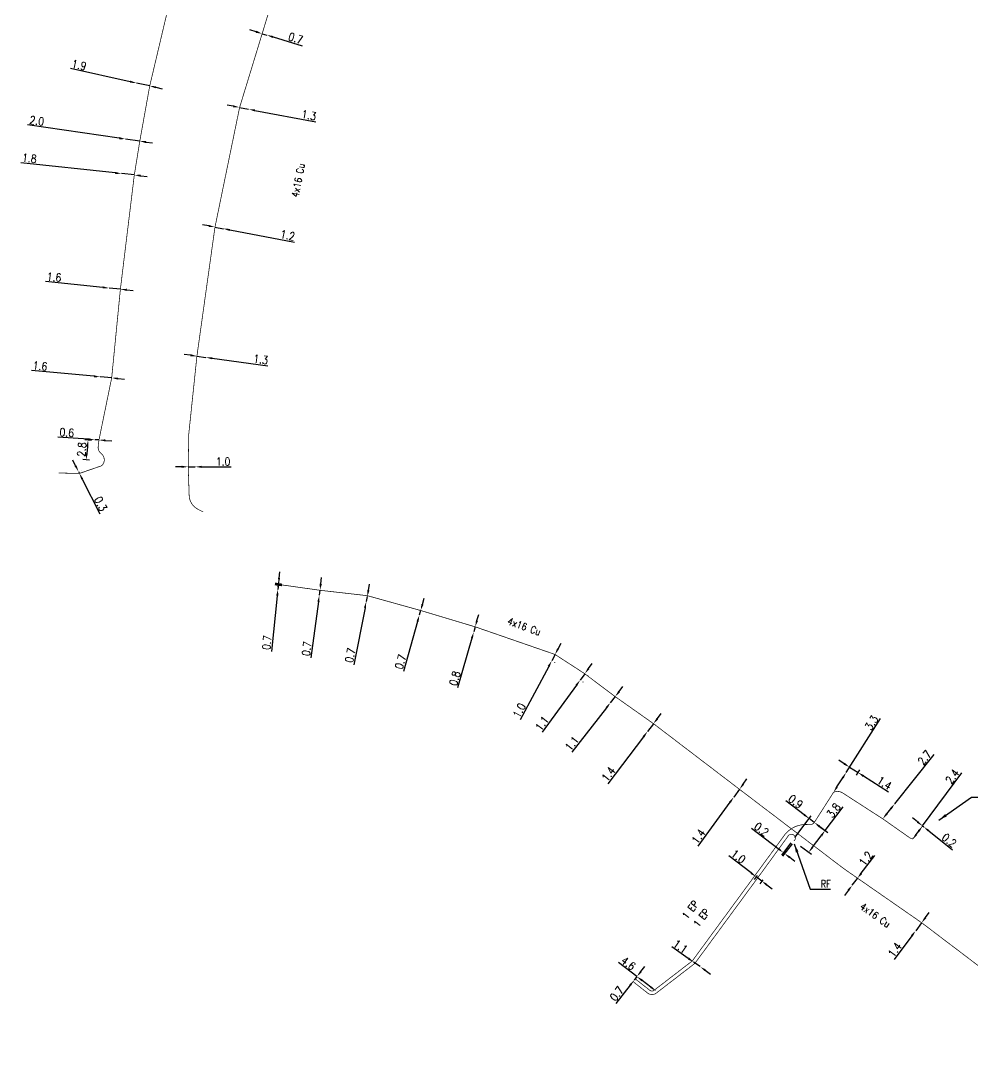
# Model space of a CAD drawing. Header units: millimetres. Extents: x 185011 to 185897, y 128253 to 129000.
# Drawn here: x 185219.3 to 185353, y 128275.5 to 128422.5 of the extents above; entities that cross this region are included whole.
import ezdxf
from ezdxf.enums import TextEntityAlignment as Align

# ---------------------------------------------------------------- set-up
doc = ezdxf.new("R2010")
doc.units = ezdxf.units.MM
doc.header["$PDMODE"] = 34
doc.linetypes.add('E_ST_AL', pattern=[2000, 1000, 1000])
doc.linetypes.add('E_ST_CU', pattern=[2000, 1000, 1000])
doc.layers.get('0').update_dxf_attribs({"linetype": 'CONTINUOUS'})
doc.layers.get('DEFPOINTS').update_dxf_attribs({"linetype": 'CONTINUOUS'})
doc.layers.add('E_100', color=3, linetype='CONTINUOUS')
doc.layers.add('E_300', color=7, linetype='CONTINUOUS')
doc.styles.get("Standard").update_dxf_attribs({"font": 'romans.shx', "width": 0.85})
doc.dimstyles.get("Standard").update_dxf_attribs({"dimtxt": 1.5, "dimasz": 1.2, "dimexe": 0.625, "dimexo": 0.625, "dimgap": 0.25, "dimtad": 1, "dimdec": 1, "dimzin": 0, "dimdsep": 46, "dimtxsty": 'Standard', "dimcen": -0.5, "dimadec": 0, "dimazin": 0, "dimtfac": 1, "dimtdec": 1, "dimtmove": 0, "dimatfit": 3, "dimfxl": 0, "dimtolj": 1, "dimtzin": 0, "dimarcsym": 0})

# ---------------------------------------------------------------- blocks, each defined once
blk = doc.blocks.new('*D0')
at = {"layer": 'DEFPOINTS', "color": 0, "linetype": 'Continuous', "transparency": 16777216}
for p in [(185313.85, 128290.25), (185314.75, 128289.62), (185314.75, 128289.62)]:
    blk.add_point(p, dxfattribs=at)
at = {"layer": 'E_100', "color": 0, "linetype": 'Continuous', "lineweight": -2, "transparency": 16777216}
for p, q in [((185313.11, 128290.77), (185310.77, 128292.42)), ((185314.75, 128289.62), (185313.85, 128290.25)), ((185315.49, 128289.1), (185316.22, 128288.58))]:
    blk.add_line(p, q, dxfattribs=at)
at = {"layer": 'E_100', "color": 0, "linetype": 'Continuous', "transparency": 16777216}
for points in [[(185313.2, 128290.89), (185313.03, 128290.64), (185313.85, 128290.25)], [(185315.57, 128289.22), (185315.4, 128288.98), (185314.75, 128289.62)]]:
    blk.add_solid(points, dxfattribs=at)
at = {"layer": 'E_100', "color": 0, "linetype": 'Continuous', "transparency": 16777216, "insert": (185312, 128292.46), "char_height": 1.125, "attachment_point": 5, "rotation": 324.8928}
blk.add_mtext('\\A1;1.1', dxfattribs=at)
blk = doc.blocks.new('*D1')
at = {"layer": 'DEFPOINTS', "color": 0, "linetype": 'Continuous', "transparency": 16777216}
for p in [(185305.89, 128288.22), (185305.89, 128288.22), (185308.58, 128286.19)]:
    blk.add_point(p, dxfattribs=at)
at = {"layer": 'E_100', "color": 0, "linetype": 'Continuous', "lineweight": -2, "transparency": 16777216}
for p, q in [((185305.89, 128288.22), (185303.28, 128290.2)), ((185307.86, 128286.73), (185306.61, 128287.68))]:
    blk.add_line(p, q, dxfattribs=at)
at = {"layer": 'E_100', "color": 0, "linetype": 'Continuous', "transparency": 16777216}
for points in [[(185306.7, 128287.8), (185306.52, 128287.56), (185305.89, 128288.22)], [(185307.95, 128286.85), (185307.77, 128286.61), (185308.58, 128286.19)]]:
    blk.add_solid(points, dxfattribs=at)
at = {"layer": 'E_100', "color": 0, "linetype": 'Continuous', "transparency": 16777216, "insert": (185304.68, 128290.08), "char_height": 1.125, "attachment_point": 5, "rotation": 322.8595}
blk.add_mtext('\\A1;4.6', dxfattribs=at)
blk = doc.blocks.new('*D2')
at = {"layer": 'DEFPOINTS', "color": 0, "linetype": 'Continuous', "transparency": 16777216}
for p in [(185305.49, 128287.71), (185305.89, 128288.22), (185305.89, 128288.22)]:
    blk.add_point(p, dxfattribs=at)
at = {"layer": 'E_100', "color": 0, "linetype": 'Continuous', "lineweight": -2, "transparency": 16777216}
for p, q in [((185306.45, 128288.93), (185307, 128289.64)), ((185305.89, 128288.22), (185305.49, 128287.71)), ((185304.93, 128287), (185302.91, 128284.42))]:
    blk.add_line(p, q, dxfattribs=at)
at = {"layer": 'E_100', "color": 0, "linetype": 'Continuous', "transparency": 16777216}
for points in [[(185306.33, 128289.02), (185306.56, 128288.84), (185305.89, 128288.22)], [(185304.82, 128287.1), (185305.05, 128286.91), (185305.49, 128287.71)]]:
    blk.add_solid(points, dxfattribs=at)
at = {"layer": 'E_100', "color": 0, "linetype": 'Continuous', "transparency": 16777216, "insert": (185303.05, 128285.82), "char_height": 1.125, "attachment_point": 5, "rotation": 51.8747}
blk.add_mtext('\\A1;0.7', dxfattribs=at)
blk = doc.blocks.new('*D3')
at = {"layer": 'DEFPOINTS', "color": 0, "linetype": 'Continuous', "transparency": 16777216}
for p in [(185323.06, 128302.81), (185323.86, 128302.21), (185323.44, 128301.65)]:
    blk.add_point(p, dxfattribs=at)
at = {"layer": 'E_100', "color": 0, "linetype": 'Continuous', "lineweight": -2, "transparency": 16777216}
for p, q in [((185321.92, 128302.79), (185318.8, 128305.17)), ((185322.78, 128302.44), (185322.36, 128301.88)), ((185323.44, 128301.65), (185322.64, 128302.25)), ((185323.58, 128301.83), (185323.15, 128301.27)), ((185324.15, 128301.1), (185324.87, 128300.56))]:
    blk.add_line(p, q, dxfattribs=at)
at = {"layer": 'E_100', "color": 0, "linetype": 'Continuous', "transparency": 16777216}
for points in [[(185322.01, 128302.91), (185321.83, 128302.67), (185322.64, 128302.25)], [(185324.24, 128301.22), (185324.06, 128300.98), (185323.44, 128301.65)]]:
    blk.add_solid(points, dxfattribs=at)
at = {"layer": 'E_100', "color": 0, "linetype": 'Continuous', "transparency": 16777216, "insert": (185320.14, 128305.09), "char_height": 1.125, "attachment_point": 5, "rotation": 322.7976}
blk.add_mtext('\\A1;1.0', dxfattribs=at)
blk = doc.blocks.new('*D4')
at = {"layer": 'DEFPOINTS', "color": 0, "linetype": 'Continuous', "transparency": 16777216}
for p in [(185346.02, 128309.39), (185346.18, 128309.27), (185346.18, 128309.27)]:
    blk.add_point(p, dxfattribs=at)
at = {"layer": 'E_100', "color": 0, "linetype": 'Continuous', "lineweight": -2, "transparency": 16777216}
for p, q in [((185345.32, 128309.95), (185344.61, 128310.51)), ((185346.02, 128309.39), (185346.18, 128309.27)), ((185346.88, 128308.71), (185350.23, 128306.05))]:
    blk.add_line(p, q, dxfattribs=at)
at = {"layer": 'E_100', "color": 0, "linetype": 'Continuous', "transparency": 16777216}
for points in [[(185345.41, 128310.07), (185345.22, 128309.84), (185346.02, 128309.39)], [(185346.97, 128308.82), (185346.79, 128308.59), (185346.18, 128309.27)]]:
    blk.add_solid(points, dxfattribs=at)
at = {"layer": 'E_100', "color": 0, "linetype": 'Continuous', "transparency": 16777216, "insert": (185349.76, 128307.37), "char_height": 1.125, "attachment_point": 5, "rotation": 321.4862}
blk.add_mtext('\\A1;0.2', dxfattribs=at)
blk = doc.blocks.new('*D5')
at = {"layer": 'DEFPOINTS', "color": 0, "linetype": 'Continuous', "transparency": 16777216}
for p in [(185346.02, 128309.39), (185346.02, 128309.39), (185344.6, 128307.46)]:
    blk.add_point(p, dxfattribs=at)
at = {"layer": 'E_100', "color": 0, "linetype": 'Continuous', "lineweight": -2, "transparency": 16777216}
for p, q in [((185346.02, 128309.39), (185351.52, 128316.86)), ((185345.64, 128309.67), (185345.64, 128309.67)), ((185344.22, 128307.74), (185344.22, 128307.74)), ((185345.13, 128308.19), (185345.48, 128308.67))]:
    blk.add_line(p, q, dxfattribs=at)
at = {"layer": 'E_100', "color": 0, "linetype": 'Continuous', "transparency": 16777216}
for points in [[(185345.36, 128308.76), (185345.6, 128308.58), (185346.02, 128309.39)], [(185345.01, 128308.28), (185345.25, 128308.1), (185344.59, 128307.46)]]:
    blk.add_solid(points, dxfattribs=at)
at = {"layer": 'E_100', "color": 0, "linetype": 'Continuous', "transparency": 16777216, "insert": (185350.2, 128316.33), "char_height": 1.125, "attachment_point": 5, "rotation": 53.6146}
blk.add_mtext('\\A1;2.4', dxfattribs=at)
blk = doc.blocks.new('*D6')
at = {"layer": 'DEFPOINTS', "color": 0, "linetype": 'Continuous', "transparency": 16777216}
for p in [(185342.11, 128312.5), (185342.11, 128312.5), (185340.43, 128310.39)]:
    blk.add_point(p, dxfattribs=at)
at = {"layer": 'E_100', "color": 0, "linetype": 'Continuous', "lineweight": -2, "transparency": 16777216}
for p, q in [((185342.11, 128312.5), (185347.64, 128319.45)), ((185340.99, 128311.09), (185341.55, 128311.8))]:
    blk.add_line(p, q, dxfattribs=at)
at = {"layer": 'E_100', "color": 0, "linetype": 'Continuous', "transparency": 16777216}
for points in [[(185341.43, 128311.89), (185341.67, 128311.7), (185342.11, 128312.5)], [(185340.87, 128311.18), (185341.11, 128311), (185340.43, 128310.39)]]:
    blk.add_solid(points, dxfattribs=at)
at = {"layer": 'E_100', "color": 0, "linetype": 'Continuous', "transparency": 16777216, "insert": (185346.31, 128318.99), "char_height": 1.125, "attachment_point": 5, "rotation": 51.5061}
blk.add_mtext('\\A1;2.7', dxfattribs=at)
blk = doc.blocks.new('*D7')
at = {"layer": 'DEFPOINTS', "color": 0, "linetype": 'Continuous', "transparency": 16777216}
for p in [(185335.28, 128316.89), (185336.95, 128316.9), (185336.46, 128316.14)]:
    blk.add_point(p, dxfattribs=at)
at = {"layer": 'E_100', "color": 0, "linetype": 'Continuous', "lineweight": -2, "transparency": 16777216}
for p, q in [((185335.01, 128318.14), (185334.25, 128318.62)), ((185335.54, 128317.29), (185336.02, 128318.05)), ((185335.77, 128317.65), (185336.95, 128316.9)), ((185336.72, 128316.53), (185337.2, 128317.29)), ((185337.71, 128316.41), (185341.22, 128314.17))]:
    blk.add_line(p, q, dxfattribs=at)
at = {"layer": 'E_100', "color": 0, "linetype": 'Continuous', "transparency": 16777216}
for points in [[(185335.09, 128318.26), (185334.93, 128318.01), (185335.77, 128317.65)], [(185337.79, 128316.54), (185337.63, 128316.29), (185336.95, 128316.9)]]:
    blk.add_solid(points, dxfattribs=at)
at = {"layer": 'E_100', "color": 0, "linetype": 'Continuous', "transparency": 16777216, "insert": (185340.66, 128315.42), "char_height": 1.125, "attachment_point": 5, "rotation": 327.452}
blk.add_mtext('\\A1;1.4', dxfattribs=at)
blk = doc.blocks.new('*D8')
at = {"layer": 'DEFPOINTS', "color": 0, "linetype": 'Continuous', "transparency": 16777216}
for p in [(185335.28, 128316.89), (185335.28, 128316.89), (185333.51, 128314.11)]:
    blk.add_point(p, dxfattribs=at)
at = {"layer": 'E_100', "color": 0, "linetype": 'Continuous', "lineweight": -2, "transparency": 16777216}
for p, q in [((185335.28, 128316.89), (185340.13, 128324.48)), ((185333.99, 128314.87), (185334.8, 128316.13))]:
    blk.add_line(p, q, dxfattribs=at)
at = {"layer": 'E_100', "color": 0, "linetype": 'Continuous', "transparency": 16777216}
for points in [[(185334.67, 128316.21), (185334.93, 128316.05), (185335.28, 128316.89)], [(185333.87, 128314.95), (185334.12, 128314.79), (185333.51, 128314.11)]]:
    blk.add_solid(points, dxfattribs=at)
at = {"layer": 'E_100', "color": 0, "linetype": 'Continuous', "transparency": 16777216, "insert": (185338.86, 128323.88), "char_height": 1.125, "attachment_point": 5, "rotation": 57.452}
blk.add_mtext('\\A1;3.3', dxfattribs=at)
blk = doc.blocks.new('*D9')
at = {"layer": 'DEFPOINTS', "color": 0, "linetype": 'Continuous', "transparency": 16777216}
for p in [(185320.29, 128314.54), (185319.49, 128313.45), (185319.49, 128313.45)]:
    blk.add_point(p, dxfattribs=at)
at = {"layer": 'E_100', "color": 0, "linetype": 'Continuous', "lineweight": -2, "transparency": 16777216}
for p, q in [((185320.82, 128315.27), (185321.35, 128316)), ((185320.29, 128314.54), (185319.49, 128313.45)), ((185318.96, 128312.73), (185314.46, 128306.56))]:
    blk.add_line(p, q, dxfattribs=at)
at = {"layer": 'E_100', "color": 0, "linetype": 'Continuous', "transparency": 16777216}
for points in [[(185320.7, 128315.36), (185320.94, 128315.18), (185320.29, 128314.54)], [(185318.84, 128312.82), (185319.09, 128312.64), (185319.49, 128313.45)]]:
    blk.add_solid(points, dxfattribs=at)
at = {"layer": 'E_100', "color": 0, "linetype": 'Continuous', "transparency": 16777216, "insert": (185314.53, 128307.92), "char_height": 1.125, "attachment_point": 5, "rotation": 53.887}
blk.add_mtext('\\A1;1.4', dxfattribs=at)
blk = doc.blocks.new('*D10')
at = {"layer": 'DEFPOINTS', "color": 0, "linetype": 'Continuous', "transparency": 16777216}
for p in [(185307.36, 128322.65), (185307.36, 128322.65), (185308.21, 128323.76)]:
    blk.add_point(p, dxfattribs=at)
at = {"layer": 'E_100', "color": 0, "linetype": 'Continuous', "lineweight": -2, "transparency": 16777216}
for p, q in [((185308.76, 128324.48), (185309.3, 128325.19)), ((185308.21, 128323.76), (185307.36, 128322.65)), ((185306.82, 128321.93), (185301.78, 128315.3))]:
    blk.add_line(p, q, dxfattribs=at)
at = {"layer": 'E_100', "color": 0, "linetype": 'Continuous', "transparency": 16777216}
for points in [[(185308.64, 128324.57), (185308.88, 128324.38), (185308.21, 128323.76)], [(185306.7, 128322.02), (185306.94, 128321.84), (185307.36, 128322.65)]]:
    blk.add_solid(points, dxfattribs=at)
at = {"layer": 'E_100', "color": 0, "linetype": 'Continuous', "transparency": 16777216, "insert": (185301.87, 128316.67), "char_height": 1.125, "attachment_point": 5, "rotation": 52.7272}
blk.add_mtext('\\A1;1.4', dxfattribs=at)
blk = doc.blocks.new('*D11')
at = {"layer": 'DEFPOINTS', "color": 0, "linetype": 'Continuous', "transparency": 16777216}
for p in [(185302.83, 128327.56), (185302.15, 128326.7), (185302.15, 128326.7)]:
    blk.add_point(p, dxfattribs=at)
at = {"layer": 'E_100', "color": 0, "linetype": 'Continuous', "lineweight": -2, "transparency": 16777216}
for p, q in [((185303.38, 128328.28), (185303.93, 128328.99)), ((185302.83, 128327.56), (185302.15, 128326.7)), ((185301.6, 128325.99), (185296.74, 128319.74))]:
    blk.add_line(p, q, dxfattribs=at)
at = {"layer": 'E_100', "color": 0, "linetype": 'Continuous', "transparency": 16777216}
for points in [[(185303.26, 128328.37), (185303.5, 128328.18), (185302.83, 128327.56)], [(185301.48, 128326.08), (185301.72, 128325.89), (185302.15, 128326.7)]]:
    blk.add_solid(points, dxfattribs=at)
at = {"layer": 'E_100', "color": 0, "linetype": 'Continuous', "transparency": 16777216, "insert": (185296.76, 128320.98), "char_height": 1.125, "attachment_point": 5, "rotation": 52.1284}
blk.add_mtext('\\A1;1.1', dxfattribs=at)
blk = doc.blocks.new('*D12')
at = {"layer": 'DEFPOINTS', "color": 0, "linetype": 'Continuous', "transparency": 16777216}
for p in [(185297.91, 128329.89), (185297.91, 128329.89), (185298.56, 128330.78)]:
    blk.add_point(p, dxfattribs=at)
at = {"layer": 'E_100', "color": 0, "linetype": 'Continuous', "lineweight": -2, "transparency": 16777216}
for p, q in [((185299.09, 128331.51), (185299.62, 128332.23)), ((185298.56, 128330.78), (185297.91, 128329.89)), ((185298.94, 128330.51), (185298.94, 128330.5)), ((185297.38, 128329.16), (185292.57, 128322.57)), ((185298.29, 128329.62), (185298.29, 128329.61))]:
    blk.add_line(p, q, dxfattribs=at)
at = {"layer": 'E_100', "color": 0, "linetype": 'Continuous', "transparency": 16777216}
for points in [[(185298.97, 128331.59), (185299.21, 128331.42), (185298.56, 128330.78)], [(185297.26, 128329.25), (185297.51, 128329.07), (185297.91, 128329.89)]]:
    blk.add_solid(points, dxfattribs=at)
at = {"layer": 'E_100', "color": 0, "linetype": 'Continuous', "transparency": 16777216, "insert": (185292.55, 128323.8), "char_height": 1.125, "attachment_point": 5, "rotation": 53.8806}
blk.add_mtext('\\A1;1.1', dxfattribs=at)
blk = doc.blocks.new('*D13')
at = {"layer": 'DEFPOINTS', "color": 0, "linetype": 'Continuous', "transparency": 16777216}
for p in [(185294.36, 128333.49), (185293.89, 128332.61), (185293.91, 128332.6)]:
    blk.add_point(p, dxfattribs=at)
at = {"layer": 'E_100', "color": 0, "linetype": 'Continuous', "lineweight": -2, "transparency": 16777216}
for p, q in [((185294.8, 128334.28), (185295.22, 128335.08)), ((185294.38, 128333.49), (185293.91, 128332.6)), ((185294.78, 128333.27), (185294.79, 128333.27)), ((185293.49, 128331.81), (185289.49, 128324.28)), ((185294.31, 128332.39), (185294.32, 128332.38))]:
    blk.add_line(p, q, dxfattribs=at)
at = {"layer": 'E_100', "color": 0, "linetype": 'Continuous', "transparency": 16777216}
for points in [[(185294.67, 128334.35), (185294.93, 128334.21), (185294.38, 128333.49)], [(185293.35, 128331.88), (185293.62, 128331.74), (185293.91, 128332.6)]]:
    blk.add_solid(points, dxfattribs=at)
at = {"layer": 'E_100', "color": 0, "linetype": 'Continuous', "transparency": 16777216, "insert": (185289.35, 128325.62), "char_height": 1.125, "attachment_point": 5, "rotation": 62.0393}
blk.add_mtext('\\A1;1.0', dxfattribs=at)
blk = doc.blocks.new('*D14')
at = {"layer": 'DEFPOINTS', "color": 0, "linetype": 'Continuous', "transparency": 16777216}
for p in [(185283.16, 128337.37), (185282.96, 128336.65), (185282.96, 128336.65)]:
    blk.add_point(p, dxfattribs=at)
at = {"layer": 'E_100', "color": 0, "linetype": 'Continuous', "lineweight": -2, "transparency": 16777216}
for p, q in [((185283.41, 128338.24), (185283.66, 128339.1)), ((185283.16, 128337.37), (185282.96, 128336.65)), ((185282.71, 128335.79), (185280.69, 128328.78))]:
    blk.add_line(p, q, dxfattribs=at)
at = {"layer": 'E_100', "color": 0, "linetype": 'Continuous', "transparency": 16777216}
for points in [[(185283.27, 128338.28), (185283.56, 128338.2), (185283.16, 128337.37)], [(185282.56, 128335.83), (185282.85, 128335.75), (185282.96, 128336.65)]]:
    blk.add_solid(points, dxfattribs=at)
at = {"layer": 'E_100', "color": 0, "linetype": 'Continuous', "transparency": 16777216, "insert": (185280.3, 128330.13), "char_height": 1.125, "attachment_point": 5, "rotation": 73.9582}
blk.add_mtext('\\A1;0.8', dxfattribs=at)
blk = doc.blocks.new('*D15')
at = {"layer": 'DEFPOINTS', "color": 0, "linetype": 'Continuous', "transparency": 16777216}
for p in [(185275.31, 128338.99), (185275.31, 128338.99), (185275.5, 128339.67)]:
    blk.add_point(p, dxfattribs=at)
at = {"layer": 'E_100', "color": 0, "linetype": 'Continuous', "lineweight": -2, "transparency": 16777216}
for p, q in [((185275.74, 128340.53), (185275.99, 128341.4)), ((185275.5, 128339.67), (185275.31, 128338.99)), ((185275.06, 128338.13), (185273.08, 128331.11))]:
    blk.add_line(p, q, dxfattribs=at)
at = {"layer": 'E_100', "color": 0, "linetype": 'Continuous', "transparency": 16777216}
for points in [[(185275.6, 128340.57), (185275.89, 128340.49), (185275.5, 128339.67)], [(185274.92, 128338.17), (185275.21, 128338.09), (185275.31, 128338.99)]]:
    blk.add_solid(points, dxfattribs=at)
at = {"layer": 'E_100', "color": 0, "linetype": 'Continuous', "transparency": 16777216, "insert": (185272.68, 128332.45), "char_height": 1.125, "attachment_point": 5, "rotation": 74.2137}
blk.add_mtext('\\A1;0.7', dxfattribs=at)
blk = doc.blocks.new('*D16')
at = {"layer": 'DEFPOINTS', "color": 0, "linetype": 'Continuous', "transparency": 16777216}
for p in [(185261.26, 128341.81), (185261.26, 128341.81), (185261.35, 128342.51)]:
    blk.add_point(p, dxfattribs=at)
at = {"layer": 'E_100', "color": 0, "linetype": 'Continuous', "lineweight": -2, "transparency": 16777216}
for p, q in [((185261.47, 128343.4), (185261.59, 128344.29)), ((185261.35, 128342.51), (185261.26, 128341.81)), ((185261.14, 128340.92), (185260.08, 128333.02))]:
    blk.add_line(p, q, dxfattribs=at)
at = {"layer": 'E_100', "color": 0, "linetype": 'Continuous', "transparency": 16777216}
for points in [[(185261.32, 128343.42), (185261.62, 128343.38), (185261.35, 128342.51)], [(185260.99, 128340.94), (185261.29, 128340.9), (185261.26, 128341.81)]]:
    blk.add_solid(points, dxfattribs=at)
at = {"layer": 'E_100', "color": 0, "linetype": 'Continuous', "transparency": 16777216, "insert": (185259.49, 128334.3), "char_height": 1.125, "attachment_point": 5, "rotation": 82.3424}
blk.add_mtext('\\A1;0.7', dxfattribs=at)
blk = doc.blocks.new('*D17')
at = {"layer": 'DEFPOINTS', "color": 0, "linetype": 'Continuous', "transparency": 16777216}
for p in [(185267.99, 128341.62), (185267.85, 128340.93), (185267.85, 128340.93)]:
    blk.add_point(p, dxfattribs=at)
at = {"layer": 'E_100', "color": 0, "linetype": 'Continuous', "lineweight": -2, "transparency": 16777216}
for p, q in [((185268.16, 128342.5), (185268.33, 128343.38)), ((185267.99, 128341.62), (185267.85, 128340.93)), ((185267.68, 128340.05), (185266.11, 128332.05))]:
    blk.add_line(p, q, dxfattribs=at)
at = {"layer": 'E_100', "color": 0, "linetype": 'Continuous', "transparency": 16777216}
for points in [[(185268.01, 128342.53), (185268.31, 128342.47), (185267.99, 128341.62)], [(185267.53, 128340.08), (185267.83, 128340.02), (185267.85, 128340.93)]]:
    blk.add_solid(points, dxfattribs=at)
at = {"layer": 'E_100', "color": 0, "linetype": 'Continuous', "transparency": 16777216, "insert": (185265.6, 128333.36), "char_height": 1.125, "attachment_point": 5, "rotation": 78.912}
blk.add_mtext('\\A1;0.7', dxfattribs=at)
blk = doc.blocks.new('*D18')
at = {"layer": 'DEFPOINTS', "color": 0, "linetype": 'Continuous', "transparency": 16777216}
for p in [(185255.52, 128343.33), (185255.45, 128342.64), (185255.45, 128342.64)]:
    blk.add_point(p, dxfattribs=at)
at = {"layer": 'E_100', "color": 0, "linetype": 'Continuous', "lineweight": -2, "transparency": 16777216}
for p, q in [((185255.61, 128344.23), (185255.71, 128345.12)), ((185255.52, 128343.33), (185255.45, 128342.64)), ((185255.35, 128341.74), (185254.52, 128333.89))]:
    blk.add_line(p, q, dxfattribs=at)
at = {"layer": 'E_100', "color": 0, "linetype": 'Continuous', "transparency": 16777216}
for points in [[(185255.47, 128344.25), (185255.76, 128344.21), (185255.52, 128343.33)], [(185255.2, 128341.76), (185255.5, 128341.73), (185255.45, 128342.64)]]:
    blk.add_solid(points, dxfattribs=at)
at = {"layer": 'E_100', "color": 0, "linetype": 'Continuous', "transparency": 16777216, "insert": (185253.9, 128335.15), "char_height": 1.125, "attachment_point": 5, "rotation": 83.9763}
blk.add_mtext('\\A1;0.7', dxfattribs=at)
blk = doc.blocks.new('*D19')
at = {"layer": 'DEFPOINTS', "color": 0, "linetype": 'Continuous', "transparency": 16777216}
for p in [(185336.87, 128302.02), (185336.14, 128301.06), (185336.14, 128301.06)]:
    blk.add_point(p, dxfattribs=at)
at = {"layer": 'E_100', "color": 0, "linetype": 'Continuous', "lineweight": -2, "transparency": 16777216}
for p, q in [((185337.41, 128302.74), (185339.31, 128305.24)), ((185336.14, 128301.06), (185336.87, 128302.02)), ((185335.6, 128300.35), (185335.05, 128299.63))]:
    blk.add_line(p, q, dxfattribs=at)
at = {"layer": 'E_100', "color": 0, "linetype": 'Continuous', "transparency": 16777216}
for points in [[(185337.29, 128302.83), (185337.53, 128302.64), (185336.87, 128302.02)], [(185335.48, 128300.44), (185335.72, 128300.26), (185336.14, 128301.06)]]:
    blk.add_solid(points, dxfattribs=at)
at = {"layer": 'E_100', "color": 0, "linetype": 'Continuous', "transparency": 16777216, "insert": (185338.04, 128304.8), "char_height": 1.125, "attachment_point": 5, "rotation": 52.7976}
blk.add_mtext('\\A1;1.2', dxfattribs=at)
blk = doc.blocks.new('*D20')
at = {"layer": 'DEFPOINTS', "color": 0, "linetype": 'Continuous', "transparency": 16777216}
for p in [(185345.06, 128294.67), (185345.06, 128294.67), (185345.89, 128295.79)]:
    blk.add_point(p, dxfattribs=at)
at = {"layer": 'E_100', "color": 0, "linetype": 'Continuous', "lineweight": -2, "transparency": 16777216}
for p, q in [((185346.43, 128296.51), (185346.97, 128297.23)), ((185345.89, 128295.79), (185345.06, 128294.67)), ((185344.52, 128293.95), (185342.03, 128290.61))]:
    blk.add_line(p, q, dxfattribs=at)
at = {"layer": 'E_100', "color": 0, "linetype": 'Continuous', "transparency": 16777216}
for points in [[(185346.31, 128296.6), (185346.55, 128296.42), (185345.89, 128295.79)], [(185344.4, 128294.04), (185344.64, 128293.86), (185345.06, 128294.67)]]:
    blk.add_solid(points, dxfattribs=at)
at = {"layer": 'E_100', "color": 0, "linetype": 'Continuous', "transparency": 16777216, "insert": (185342.11, 128291.97), "char_height": 1.125, "attachment_point": 5, "rotation": 53.2744}
blk.add_mtext('\\A1;1.4', dxfattribs=at)
blk = doc.blocks.new('*D27')
at = {"layer": 'DEFPOINTS', "color": 0, "linetype": 'Continuous', "transparency": 16777216}
for p in [(185242.84, 128359.86), (185243.84, 128359.86), (185243.84, 128359.86)]:
    blk.add_point(p, dxfattribs=at)
at = {"layer": 'E_100', "color": 0, "linetype": 'Continuous', "lineweight": -2, "transparency": 16777216}
for p, q in [((185241.94, 128359.86), (185241.04, 128359.86)), ((185242.84, 128359.86), (185243.84, 128359.86)), ((185244.74, 128359.86), (185248.86, 128359.85))]:
    blk.add_line(p, q, dxfattribs=at)
at = {"layer": 'E_100', "color": 0, "linetype": 'Continuous', "transparency": 16777216}
for points in [[(185241.94, 128360.01), (185241.94, 128359.71), (185242.84, 128359.86)], [(185244.74, 128360.01), (185244.74, 128359.71), (185243.84, 128359.86)]]:
    blk.add_solid(points, dxfattribs=at)
at = {"layer": 'E_100', "color": 0, "linetype": 'Continuous', "transparency": 16777216, "insert": (185247.74, 128360.6), "char_height": 1.125, "attachment_point": 5, "rotation": 359.9563}
blk.add_mtext('\\A1;1.0', dxfattribs=at)
blk = doc.blocks.new('*D28')
at = {"layer": 'DEFPOINTS', "color": 0, "linetype": 'Continuous', "transparency": 16777216}
for p in [(185244.07, 128375.41), (185245.3, 128375.24), (185245.3, 128375.24)]:
    blk.add_point(p, dxfattribs=at)
at = {"layer": 'E_100', "color": 0, "linetype": 'Continuous', "lineweight": -2, "transparency": 16777216}
for p, q in [((185243.17, 128375.53), (185242.28, 128375.65)), ((185244.07, 128375.41), (185245.3, 128375.24)), ((185246.2, 128375.12), (185254.05, 128374.05))]:
    blk.add_line(p, q, dxfattribs=at)
at = {"layer": 'E_100', "color": 0, "linetype": 'Continuous', "transparency": 16777216}
for points in [[(185243.19, 128375.68), (185243.15, 128375.38), (185244.07, 128375.41)], [(185246.22, 128375.27), (185246.18, 128374.97), (185245.3, 128375.24)]]:
    blk.add_solid(points, dxfattribs=at)
at = {"layer": 'E_100', "color": 0, "linetype": 'Continuous', "transparency": 16777216, "insert": (185253.04, 128374.95), "char_height": 1.125, "attachment_point": 5, "rotation": 352.2898}
blk.add_mtext('\\A1;1.3', dxfattribs=at)
blk = doc.blocks.new('*D29')
at = {"layer": 'DEFPOINTS', "color": 0, "linetype": 'Continuous', "transparency": 16777216}
for p in [(185246.6, 128393.54), (185247.78, 128393.32), (185247.78, 128393.32)]:
    blk.add_point(p, dxfattribs=at)
at = {"layer": 'E_100', "color": 0, "linetype": 'Continuous', "lineweight": -2, "transparency": 16777216}
for p, q in [((185245.72, 128393.71), (185244.83, 128393.87)), ((185246.6, 128393.54), (185247.78, 128393.32)), ((185246.69, 128394), (185246.69, 128394)), ((185247.87, 128393.78), (185247.87, 128393.78)), ((185248.67, 128393.15), (185257.77, 128391.44))]:
    blk.add_line(p, q, dxfattribs=at)
at = {"layer": 'E_100', "color": 0, "linetype": 'Continuous', "transparency": 16777216}
for points in [[(185245.75, 128393.86), (185245.69, 128393.56), (185246.6, 128393.54)], [(185248.7, 128393.3), (185248.64, 128393.01), (185247.78, 128393.32)]]:
    blk.add_solid(points, dxfattribs=at)
at = {"layer": 'E_100', "color": 0, "linetype": 'Continuous', "transparency": 16777216, "insert": (185256.81, 128392.39), "char_height": 1.125, "attachment_point": 5, "rotation": 349.3445}
blk.add_mtext('\\A1;1.2', dxfattribs=at)
blk = doc.blocks.new('*D30')
at = {"layer": 'DEFPOINTS', "color": 0, "linetype": 'Continuous', "transparency": 16777216}
for p in [(185250.06, 128410.36), (185251.33, 128410.11), (185251.33, 128410.11)]:
    blk.add_point(p, dxfattribs=at)
at = {"layer": 'E_100', "color": 0, "linetype": 'Continuous', "lineweight": -2, "transparency": 16777216}
for p, q in [((185249.17, 128410.52), (185248.29, 128410.69)), ((185250.06, 128410.36), (185251.33, 128410.11)), ((185252.22, 128409.95), (185260.76, 128408.33))]:
    blk.add_line(p, q, dxfattribs=at)
at = {"layer": 'E_100', "color": 0, "linetype": 'Continuous', "transparency": 16777216}
for points in [[(185249.2, 128410.67), (185249.15, 128410.38), (185250.06, 128410.36)], [(185252.25, 128410.09), (185252.19, 128409.8), (185251.33, 128410.11)]]:
    blk.add_solid(points, dxfattribs=at)
at = {"layer": 'E_100', "color": 0, "linetype": 'Continuous', "transparency": 16777216, "insert": (185259.8, 128409.28), "char_height": 1.125, "attachment_point": 5, "rotation": 349.2826}
blk.add_mtext('\\A1;1.3', dxfattribs=at)
blk = doc.blocks.new('*D31')
at = {"layer": 'DEFPOINTS', "color": 0, "linetype": 'Continuous', "transparency": 16777216}
for p in [(185253.23, 128420.73), (185253.9, 128420.53), (185253.9, 128420.53)]:
    blk.add_point(p, dxfattribs=at)
at = {"layer": 'E_100', "color": 0, "linetype": 'Continuous', "lineweight": -2, "transparency": 16777216}
for p, q in [((185252.37, 128421), (185251.51, 128421.26)), ((185253.23, 128420.73), (185253.9, 128420.53)), ((185254.76, 128420.27), (185258.85, 128419.02))]:
    blk.add_line(p, q, dxfattribs=at)
at = {"layer": 'E_100', "color": 0, "linetype": 'Continuous', "transparency": 16777216}
for points in [[(185252.42, 128421.14), (185252.33, 128420.85), (185253.23, 128420.73)], [(185254.81, 128420.41), (185254.72, 128420.12), (185253.9, 128420.53)]]:
    blk.add_solid(points, dxfattribs=at)
at = {"layer": 'E_100', "color": 0, "linetype": 'Continuous', "transparency": 16777216, "insert": (185257.94, 128420.09), "char_height": 1.125, "attachment_point": 5, "rotation": 343.047}
blk.add_mtext('\\A1;0.7', dxfattribs=at)
blk = doc.blocks.new('*D46')
at = {"layer": 'DEFPOINTS', "color": 0, "linetype": 'Continuous', "transparency": 16777216}
for p in [(185235.58, 128413.79), (185235.58, 128413.79), (185237.43, 128413.38)]:
    blk.add_point(p, dxfattribs=at)
at = {"layer": 'E_100', "color": 0, "linetype": 'Continuous', "lineweight": -2, "transparency": 16777216}
for p, q in [((185234.7, 128413.98), (185226.28, 128415.83)), ((185237.43, 128413.38), (185235.58, 128413.79)), ((185238.31, 128413.19), (185239.19, 128413))]:
    blk.add_line(p, q, dxfattribs=at)
at = {"layer": 'E_100', "color": 0, "linetype": 'Continuous', "transparency": 16777216}
for points in [[(185234.73, 128414.13), (185234.66, 128413.84), (185235.58, 128413.79)], [(185238.34, 128413.34), (185238.28, 128413.05), (185237.43, 128413.38)]]:
    blk.add_solid(points, dxfattribs=at)
at = {"layer": 'E_100', "color": 0, "linetype": 'Continuous', "transparency": 16777216, "insert": (185227.51, 128416.32), "char_height": 1.125, "attachment_point": 5, "rotation": 347.6496}
blk.add_mtext('\\A1;1.9', dxfattribs=at)
blk = doc.blocks.new('*D47')
at = {"layer": 'DEFPOINTS', "color": 0, "linetype": 'Continuous', "transparency": 16777216}
for p in [(185234.05, 128405.91), (185234.05, 128405.91), (185236.03, 128405.63)]:
    blk.add_point(p, dxfattribs=at)
at = {"layer": 'E_100', "color": 0, "linetype": 'Continuous', "lineweight": -2, "transparency": 16777216}
for p, q in [((185233.16, 128406.04), (185220.28, 128407.92)), ((185236.03, 128405.63), (185234.05, 128405.91)), ((185236.92, 128405.5), (185237.81, 128405.37))]:
    blk.add_line(p, q, dxfattribs=at)
at = {"layer": 'E_100', "color": 0, "linetype": 'Continuous', "transparency": 16777216}
for points in [[(185233.18, 128406.19), (185233.14, 128405.9), (185234.05, 128405.91)], [(185236.94, 128405.64), (185236.9, 128405.35), (185236.03, 128405.63)]]:
    blk.add_solid(points, dxfattribs=at)
at = {"layer": 'E_100', "color": 0, "linetype": 'Continuous', "transparency": 16777216, "insert": (185221.57, 128408.49), "char_height": 1.125, "attachment_point": 5, "rotation": 351.7012}
blk.add_mtext('\\A1;2.0', dxfattribs=at)
blk = doc.blocks.new('*D48')
at = {"layer": 'DEFPOINTS', "color": 0, "linetype": 'Continuous', "transparency": 16777216}
for p in [(185233.48, 128401.06), (185233.48, 128401.06), (185235.27, 128400.87)]:
    blk.add_point(p, dxfattribs=at)
at = {"layer": 'E_100', "color": 0, "linetype": 'Continuous', "lineweight": -2, "transparency": 16777216}
for p, q in [((185232.58, 128401.16), (185219.33, 128402.6)), ((185235.27, 128400.87), (185233.48, 128401.06)), ((185236.16, 128400.77), (185237.06, 128400.68))]:
    blk.add_line(p, q, dxfattribs=at)
at = {"layer": 'E_100', "color": 0, "linetype": 'Continuous', "transparency": 16777216}
for points in [[(185232.6, 128401.31), (185232.57, 128401.01), (185233.48, 128401.06)], [(185236.18, 128400.92), (185236.15, 128400.62), (185235.27, 128400.87)]]:
    blk.add_solid(points, dxfattribs=at)
at = {"layer": 'E_100', "color": 0, "linetype": 'Continuous', "transparency": 16777216, "insert": (185220.53, 128403.22), "char_height": 1.125, "attachment_point": 5, "rotation": 353.8145}
blk.add_mtext('\\A1;1.8', dxfattribs=at)
blk = doc.blocks.new('*D49')
at = {"layer": 'DEFPOINTS', "color": 0, "linetype": 'Continuous', "transparency": 16777216}
for p in [(185231.72, 128384.98), (185231.72, 128384.98), (185233.31, 128384.82)]:
    blk.add_point(p, dxfattribs=at)
at = {"layer": 'E_100', "color": 0, "linetype": 'Continuous', "lineweight": -2, "transparency": 16777216}
for p, q in [((185230.82, 128385.07), (185222.81, 128385.89)), ((185233.31, 128384.82), (185231.72, 128384.98)), ((185234.21, 128384.73), (185235.1, 128384.63))]:
    blk.add_line(p, q, dxfattribs=at)
at = {"layer": 'E_100', "color": 0, "linetype": 'Continuous', "transparency": 16777216}
for points in [[(185230.84, 128385.22), (185230.81, 128384.92), (185231.72, 128384.98)], [(185234.22, 128384.88), (185234.19, 128384.58), (185233.31, 128384.82)]]:
    blk.add_solid(points, dxfattribs=at)
at = {"layer": 'E_100', "color": 0, "linetype": 'Continuous', "transparency": 16777216, "insert": (185224, 128386.52), "char_height": 1.125, "attachment_point": 5, "rotation": 354.1695}
blk.add_mtext('\\A1;1.6', dxfattribs=at)
blk = doc.blocks.new('*D50')
at = {"layer": 'DEFPOINTS', "color": 0, "linetype": 'Continuous', "transparency": 16777216}
for p in [(185230.49, 128372.49), (185230.49, 128372.49), (185232.09, 128372.35)]:
    blk.add_point(p, dxfattribs=at)
at = {"layer": 'E_100', "color": 0, "linetype": 'Continuous', "lineweight": -2, "transparency": 16777216}
for p, q in [((185229.6, 128372.58), (185220.84, 128373.38)), ((185232.09, 128372.35), (185230.49, 128372.49)), ((185232.98, 128372.27), (185233.88, 128372.18))]:
    blk.add_line(p, q, dxfattribs=at)
at = {"layer": 'E_100', "color": 0, "linetype": 'Continuous', "transparency": 16777216}
for points in [[(185229.61, 128372.73), (185229.58, 128372.43), (185230.49, 128372.49)], [(185233, 128372.41), (185232.97, 128372.12), (185232.09, 128372.35)]]:
    blk.add_solid(points, dxfattribs=at)
at = {"layer": 'E_100', "color": 0, "linetype": 'Continuous', "transparency": 16777216, "insert": (185222.02, 128374.03), "char_height": 1.125, "attachment_point": 5, "rotation": 354.7484}
blk.add_mtext('\\A1;1.6', dxfattribs=at)
blk = doc.blocks.new('*D51')
at = {"layer": 'DEFPOINTS', "color": 0, "linetype": 'Continuous', "transparency": 16777216}
for p in [(185229.71, 128363.52), (185228.49, 128360.83), (185229.43, 128360.74)]:
    blk.add_point(p, dxfattribs=at)
at = {"layer": 'E_100', "color": 0, "linetype": 'Continuous', "lineweight": -2, "transparency": 16777216}
for p, q in [((185229.25, 128363.57), (185228.3, 128363.67)), ((185228.68, 128362.72), (185228.58, 128361.73)), ((185228.97, 128360.78), (185228.02, 128360.88))]:
    blk.add_line(p, q, dxfattribs=at)
at = {"layer": 'E_100', "color": 0, "linetype": 'Continuous', "transparency": 16777216}
for points in [[(185228.53, 128362.74), (185228.82, 128362.71), (185228.77, 128363.62)], [(185228.43, 128361.74), (185228.73, 128361.71), (185228.49, 128360.83)]]:
    blk.add_solid(points, dxfattribs=at)
at = {"layer": 'E_100', "color": 0, "linetype": 'Continuous', "transparency": 16777216, "insert": (185227.88, 128362.3), "char_height": 1.125, "attachment_point": 5, "rotation": 84.2789}
blk.add_mtext('\\A1;2.8', dxfattribs=at)
blk = doc.blocks.new('*D52')
at = {"layer": 'DEFPOINTS', "color": 0, "linetype": 'Continuous', "transparency": 16777216}
for p in [(185229.7, 128363.67), (185229.7, 128363.67), (185230.3, 128363.63)]:
    blk.add_point(p, dxfattribs=at)
at = {"layer": 'E_100', "color": 0, "linetype": 'Continuous', "lineweight": -2, "transparency": 16777216}
for p, q in [((185228.81, 128363.73), (185224.54, 128364.01)), ((185230.3, 128363.63), (185229.7, 128363.67)), ((185231.2, 128363.57), (185232.1, 128363.51))]:
    blk.add_line(p, q, dxfattribs=at)
at = {"layer": 'E_100', "color": 0, "linetype": 'Continuous', "transparency": 16777216}
for points in [[(185228.82, 128363.88), (185228.8, 128363.58), (185229.7, 128363.67)], [(185231.21, 128363.72), (185231.19, 128363.42), (185230.3, 128363.63)]]:
    blk.add_solid(points, dxfattribs=at)
at = {"layer": 'E_100', "color": 0, "linetype": 'Continuous', "transparency": 16777216, "insert": (185225.78, 128364.68), "char_height": 1.125, "attachment_point": 5, "rotation": 356.2329}
blk.add_mtext('\\A1;0.6', dxfattribs=at)
blk = doc.blocks.new('*D53')
at = {"layer": 'DEFPOINTS', "color": 0, "linetype": 'Continuous', "transparency": 16777216}
for p in [(185227.42, 128359.2), (185227.42, 128359.2), (185227.55, 128358.93)]:
    blk.add_point(p, dxfattribs=at)
at = {"layer": 'E_100', "color": 0, "linetype": 'Continuous', "lineweight": -2, "transparency": 16777216}
for p, q in [((185227.01, 128360), (185226.61, 128360.81)), ((185227.42, 128359.2), (185227.55, 128358.93)), ((185227.84, 128359.41), (185227.84, 128359.41)), ((185227.96, 128358.13), (185230.41, 128353.25)), ((185227.97, 128359.14), (185227.97, 128359.14))]:
    blk.add_line(p, q, dxfattribs=at)
at = {"layer": 'E_100', "color": 0, "linetype": 'Continuous', "transparency": 16777216}
for points in [[(185227.15, 128360.07), (185226.88, 128359.94), (185227.42, 128359.2)], [(185228.09, 128358.2), (185227.82, 128358.06), (185227.55, 128358.93)]]:
    blk.add_solid(points, dxfattribs=at)
at = {"layer": 'E_100', "color": 0, "linetype": 'Continuous', "transparency": 16777216, "insert": (185230.54, 128354.65), "char_height": 1.125, "attachment_point": 5, "rotation": 296.695}
blk.add_mtext('\\A1;0.3', dxfattribs=at)
blk = doc.blocks.new('*D73')
at = {"layer": 'DEFPOINTS', "color": 0, "linetype": 'Continuous', "transparency": 16777216}
for p in [(185330.81, 128309.88), (185328.52, 128306.85), (185330.03, 128305.7)]:
    blk.add_point(p, dxfattribs=at)
at = {"layer": 'E_100', "color": 0, "linetype": 'Continuous', "lineweight": -2, "transparency": 16777216}
for p, q in [((185332.32, 128308.73), (185334.85, 128312.06)), ((185331.19, 128309.59), (185332.7, 128308.45)), ((185330.57, 128306.42), (185331.78, 128308.01)), ((185328.89, 128306.57), (185330.4, 128305.42))]:
    blk.add_line(p, q, dxfattribs=at)
at = {"layer": 'E_100', "color": 0, "linetype": 'Continuous', "transparency": 16777216}
for points in [[(185331.66, 128308.1), (185331.9, 128307.92), (185332.32, 128308.73)], [(185330.45, 128306.51), (185330.69, 128306.33), (185330.03, 128305.7)]]:
    blk.add_solid(points, dxfattribs=at)
at = {"layer": 'E_100', "color": 0, "linetype": 'Continuous', "transparency": 16777216, "insert": (185333.53, 128311.57), "char_height": 1.125, "attachment_point": 5, "rotation": 52.7976}
blk.add_mtext('\\A1;3.8', dxfattribs=at)
blk = doc.blocks.new('*D74')
at = {"layer": 'DEFPOINTS', "color": 0, "linetype": 'Continuous', "transparency": 16777216}
for p in [(185330.1, 128310.42), (185330.81, 128309.88), (185327.8, 128307.39)]:
    blk.add_point(p, dxfattribs=at)
at = {"layer": 'E_100', "color": 0, "linetype": 'Continuous', "lineweight": -2, "transparency": 16777216}
for p, q in [((185329.38, 128310.97), (185326.81, 128312.92)), ((185328.08, 128307.77), (185330.38, 128310.79)), ((185330.81, 128309.88), (185330.1, 128310.42)), ((185331.53, 128309.33), (185332.25, 128308.79))]:
    blk.add_line(p, q, dxfattribs=at)
at = {"layer": 'E_100', "color": 0, "linetype": 'Continuous', "transparency": 16777216}
for points in [[(185329.47, 128311.09), (185329.29, 128310.85), (185330.1, 128310.42)], [(185331.62, 128309.45), (185331.44, 128309.21), (185330.81, 128309.88)]]:
    blk.add_solid(points, dxfattribs=at)
at = {"layer": 'E_100', "color": 0, "linetype": 'Continuous', "transparency": 16777216, "insert": (185328.19, 128312.81), "char_height": 1.125, "attachment_point": 5, "rotation": 322.7976}
blk.add_mtext('\\A1;0.9', dxfattribs=at)
blk = doc.blocks.new('*D75')
at = {"layer": 'DEFPOINTS', "color": 0, "linetype": 'Continuous', "transparency": 16777216}
for p in [(185327.8, 128307.39), (185327.96, 128307.27), (185326.47, 128305.65)]:
    blk.add_point(p, dxfattribs=at)
at = {"layer": 'E_100', "color": 0, "linetype": 'Continuous', "lineweight": -2, "transparency": 16777216}
for p, q in [((185325.75, 128306.19), (185321.99, 128309.05)), ((185327.52, 128307.02), (185326.19, 128305.27)), ((185327.68, 128306.9), (185326.35, 128305.15)), ((185326.63, 128305.52), (185326.47, 128305.65)), ((185327.35, 128304.98), (185328.06, 128304.44))]:
    blk.add_line(p, q, dxfattribs=at)
at = {"layer": 'E_100', "color": 0, "linetype": 'Continuous', "transparency": 16777216}
for points in [[(185325.85, 128306.31), (185325.66, 128306.07), (185326.47, 128305.65)], [(185327.44, 128305.1), (185327.26, 128304.86), (185326.63, 128305.52)]]:
    blk.add_solid(points, dxfattribs=at)
at = {"layer": 'E_100', "color": 0, "linetype": 'Continuous', "transparency": 16777216, "insert": (185323.39, 128308.92), "char_height": 1.125, "attachment_point": 5, "rotation": 322.7976}
blk.add_mtext('\\A1;0.2', dxfattribs=at)
blk = doc.blocks.new('E_300_03')
at = {"color": 0, "linetype": 'Continuous'}
blk.add_line((0, 0.38), (0, -0.38), dxfattribs=at)
blk.add_solid([(-0.5, 0.19), (-0.5, -0.19), (0.5, 0.19), (0.5, -0.19)], dxfattribs=at)
at = {"color": 0, "linetype": 'Continuous', "width": 0.75, "flags": 3}
for tag, p in [('DEF_LEG', (0, -4.62)), ('DEF_COUP', (-0.02, -6.6)), ('DEF_TYPE', (0, -8.62))]:
    blk.add_attdef(tag, text='', height=1.2, dxfattribs=at).set_placement(p, align=Align.MIDDLE)

msp = doc.modelspace()

# ---------------------------------------------------------------- linework, layer by layer
at = {"layer": 'E_100', "linetype": 'E_ST_CU', "const_width": 0.1, "flags": 128}
for points in [[(185256.31, 128508.11), (185255.91, 128502.19), (185254.16, 128493.09), (185252.15, 128479.93), (185249.64, 128467.84), (185248.05, 128459.05), (185245.12, 128446.49), (185243.3, 128438.3), (185239.99, 128424.21), (185237.43, 128413.38), (185236.03, 128405.6), (185235.26, 128400.82), (185233.31, 128384.82), (185232.09, 128372.38), (185230.3, 128363.63), (185230.19, 128362.7, 0.263373), (185230.61, 128361.72, -0.331725), (185230.97, 128360.43, -0.275433), (185230.25, 128359.86, 15.575278), (185230.25, 128359.86, -1), (185230.25, 128359.86), (185227.55, 128358.93), (185224.62, 128358.99)], [(185244.95, 128353.52), (185244.25, 128353.87, -0.283672), (185242.97, 128355.94), (185242.84, 128359.86), (185242.92, 128364.49), (185244.06, 128375.39), (185246.6, 128393.54), (185250.06, 128410.36), (185253.23, 128420.73), (185258.15, 128436.86), (185264.14, 128453.2), (185266.85, 128461.14), (185269.4, 128468.01), (185271.32, 128474.4), (185274.54, 128495.99), (185274.81, 128501.36)], [(185305.64, 128287.91), (185307.69, 128286.3, 0.342955), (185308.31, 128286.3), (185313.61, 128290.38, 0.070562), (185313.71, 128290.48), (185322.86, 128302.96), (185326.69, 128308.2, -0.256241), (185330.09, 128309.57, 0.266337), (185330.81, 128309.88), (185330.81, 128309.88), (185333.51, 128314.11, -0.248013), (185334.76, 128314.05), (185340.43, 128310.39), (185344.2, 128307.74, 0.408161), (185344.89, 128307.86), (185346.02, 128309.39)], [(185327.96, 128307.27), (185328.11, 128307.48, 0.954302), (185327.09, 128307.91), (185323.27, 128302.66), (185314.07, 128290.13, -0.070562), (185313.97, 128290.03), (185308.61, 128285.9, -0.342955), (185307.38, 128285.91), (185305.34, 128287.52)]]:
    msp.add_lwpolyline(points, format="xyb", dxfattribs=at)
msp.add_lwpolyline([(185255.52, 128343.33), (185261.35, 128342.51), (185268.02, 128341.75), (185275.49, 128339.67), (185283.2, 128337.36), (185294.38, 128333.49), (185298.56, 128330.78), (185302.84, 128327.56), (185308.22, 128323.76), (185320.31, 128314.53), (185334.94, 128303.4), (185345.89, 128295.79), (185358.73, 128286.05), (185372.46, 128275.96), (185373, 128275.55)], dxfattribs=at)

# ---------------------------------------------------------------- block references
at = {"layer": 'E_300', "rotation": 171.9094838149115}
msp.add_blockref('E_300_03', (185255.52, 128343.33), dxfattribs=at)

# ---------------------------------------------------------------- texts
at = {"layer": 'E_100', "linetype": 'E_ST_CU', "width": 0.85}
for rotation, p in [(79.1401, (185258.29, 128400.13)), (340.2724, (185290.05, 128337.41))]:
    msp.add_text('4x16 Cu', height=1, rotation=rotation, dxfattribs=at).set_placement(p, align=Align.MIDDLE)
at = {"layer": 'E_100', "linetype": 'E_ST_AL', "width": 0.85}
for s, rotation, p in [('1 EP', 52.5954, (185313.4, 128297.62)), ('1 EP', 52.5954, (185314.96, 128296.47)), ('4x16 Cu', 324.671, (185339.37, 128296.85))]:
    msp.add_text(s, height=1, rotation=rotation, dxfattribs=at).set_placement(p, align=Align.MIDDLE)
at = {"layer": 'E_100', "linetype": 'E_ST_AL', "insert": (185331.7, 128301.25), "char_height": 1, "attachment_point": 4}
msp.add_mtext('\\A1;RF', dxfattribs=at)

# ---------------------------------------------------------------- dimensions: what is measured, and where the dimension line sits
at = {"layer": 'E_100', "linetype": 'Continuous'}
for base, p1, p2, angle, picture, middle, dimtype in [((185253.9, 128420.53), (185253.23, 128420.73), (185253.9, 128420.53), 343.047, '*D31', (185257.72, 128419.37), 161), ((185235.58, 128413.79), (185237.43, 128413.38), (185235.58, 128413.79), 167.6496, '*D46', (185227.35, 128415.59), 161), ((185251.33, 128410.11), (185250.06, 128410.36), (185251.33, 128410.11), 349.2826, '*D30', (185259.66, 128408.54), 161), ((185234.05, 128405.91), (185236.03, 128405.63), (185234.05, 128405.91), 171.7012, '*D47', (185221.46, 128407.75), 161), ((185233.48, 128401.06), (185235.27, 128400.87), (185233.48, 128401.06), 173.8145, '*D48', (185220.45, 128402.48), 161), ((185247.78, 128393.32), (185246.6, 128393.54), (185247.78, 128393.32), 349.3445, '*D29', (185256.67, 128391.65), 161), ((185231.72, 128384.98), (185233.31, 128384.82), (185231.72, 128384.98), 174.1695, '*D49', (185223.92, 128385.78), 161), ((185245.3043, 128375.2385), (185244.0656, 128375.4062), (185245.3043, 128375.2385), 352.2898, '*D28', (185252.9377, 128374.205), 161), ((185230.49, 128372.49), (185232.09, 128372.35), (185230.49, 128372.49), 174.7484, '*D50', (185221.95, 128373.28), 161), ((185229.7, 128363.67), (185230.3, 128363.63), (185229.7, 128363.67), 176.2329, '*D52', (185225.73, 128363.93), 161), ((185228.49, 128360.83), (185229.71, 128363.52), (185229.43, 128360.74), 264.2789, '*D51', (185228.63, 128362.23), 161), ((185227.42, 128359.2), (185227.55, 128358.93), (185227.42, 128359.2), 116.695, '*D53', (185229.87, 128354.31), 161), ((185243.84, 128359.86), (185242.84, 128359.86), (185243.84, 128359.86), 359.9563, '*D27', (185247.74, 128359.85), 161), ((185255.45, 128342.64), (185255.52, 128343.33), (185255.45, 128342.64), 263.9763, '*D18', (185254.65, 128335.07), 161), ((185261.26, 128341.81), (185261.35, 128342.51), (185261.26, 128341.81), 262.3424, '*D16', (185260.23, 128334.2), 161), ((185267.85, 128340.93), (185267.99, 128341.62), (185267.85, 128340.93), 258.912, '*D17', (185266.34, 128333.22), 161), ((185275.31, 128338.99), (185275.5, 128339.67), (185275.31, 128338.99), 254.2137, '*D15', (185273.4, 128332.25), 161), ((185282.96, 128336.65), (185283.16, 128337.37), (185282.96, 128336.65), 253.9582, '*D14', (185281.02, 128329.93), 161), ((185293.91, 128332.6), (185294.36, 128333.49), (185293.89, 128332.61), 242.0393, '*D13', (185290.02, 128325.27), 161), ((185297.91, 128329.89), (185298.56, 128330.78), (185297.91, 128329.89), 233.8806, '*D12', (185293.15, 128323.36), 161), ((185302.15, 128326.7), (185302.83, 128327.56), (185302.15, 128326.7), 232.1284, '*D11', (185297.35, 128320.52), 161), ((185307.36, 128322.65), (185308.21, 128323.76), (185307.36, 128322.65), 232.7272, '*D10', (185302.47, 128316.21), 161), ((185335.28, 128316.89), (185333.51, 128314.11), (185335.28, 128316.89), 57.452, '*D8', (185339.49, 128323.48), 161), ((185342.11, 128312.5), (185340.43, 128310.39), (185342.11, 128312.5), 51.5061, '*D6', (185346.9, 128318.52), 161), ((185336.95, 128316.9), (185335.28, 128316.89), (185336.46, 128316.14), 327.452, '*D7', (185340.26, 128314.79), 161), ((185346.02, 128309.39), (185344.6, 128307.46), (185346.02, 128309.39), 53.6146, '*D5', (185350.8, 128315.89), 161), ((185319.49, 128313.45), (185320.29, 128314.54), (185319.49, 128313.45), 233.887, '*D9', (185315.14, 128307.48), 161), ((185330.1, 128310.42), (185330.81, 128309.88), (185327.8, 128307.39), 322.7976, '*D74', (185327.73, 128312.22), 160), ((185330.03, 128305.7), (185330.81, 128309.88), (185328.52, 128306.85), 52.7976, '*D73', (185334.13, 128311.11), 160), ((185326.47, 128305.65), (185327.96, 128307.27), (185327.8, 128307.39), 322.7976, '*D75', (185322.94, 128308.33), 160), ((185346.18, 128309.27), (185346.02, 128309.39), (185346.18, 128309.27), 321.4862, '*D4', (185349.3, 128306.79), 161), ((185323.44, 128301.65), (185323.06, 128302.81), (185323.86, 128302.21), 322.7976, '*D3', (185319.69, 128304.49), 161), ((185336.14, 128301.06), (185336.87, 128302.02), (185336.14, 128301.06), 232.7976, '*D19', (185338.63, 128304.35), 161), ((185345.06, 128294.67), (185345.89, 128295.79), (185345.06, 128294.67), 233.2744, '*D20', (185342.71, 128291.52), 161), ((185314.75, 128289.62), (185313.85, 128290.25), (185314.75, 128289.62), 324.8928, '*D0', (185311.57, 128291.85), 161), ((185305.89, 128288.22), (185305.49, 128287.71), (185305.89, 128288.22), 51.8747, '*D2', (185303.64, 128285.36), 161)]:
    dim = msp.add_linear_dim(base=base, p1=p1, p2=p2, angle=angle, dimstyle='Standard', override={"dimscale": 0.75}, dxfattribs=at)
    dim.commit()
    dim.dimension.update_dxf_attribs({"geometry": picture, "text_midpoint": middle, "dimtype": dimtype})
dim = msp.add_linear_dim(base=(185305.89, 128288.22), p1=(185308.58, 128286.19), p2=(185305.89, 128288.22), angle=142.8595, text='4.6', dimstyle='Standard', override={"dimscale": 0.75}, dxfattribs=at)
dim.commit()
dim.dimension.update_dxf_attribs({"geometry": '*D1', "text_midpoint": (185304.23, 128289.48), "dimtype": 161})

# ---------------------------------------------------------------- leaders
at = {"layer": 'E_100', "linetype": 'E_ST_AL', "annotation_type": 0, "has_hookline": 1, "hookline_direction": 0}
for points, text_width in [([(185348.33, 128310.2), (185352.89, 128313.44), (185354.09, 128313.44)], 1.66), ([(185328, 128306.86), (185330.25, 128300.5), (185331.45, 128300.5)], 1.38)]:
    msp.add_leader(points, dimstyle='Standard', dxfattribs=dict(at, text_width=text_width))

doc.saveas('drawing.dxf')
